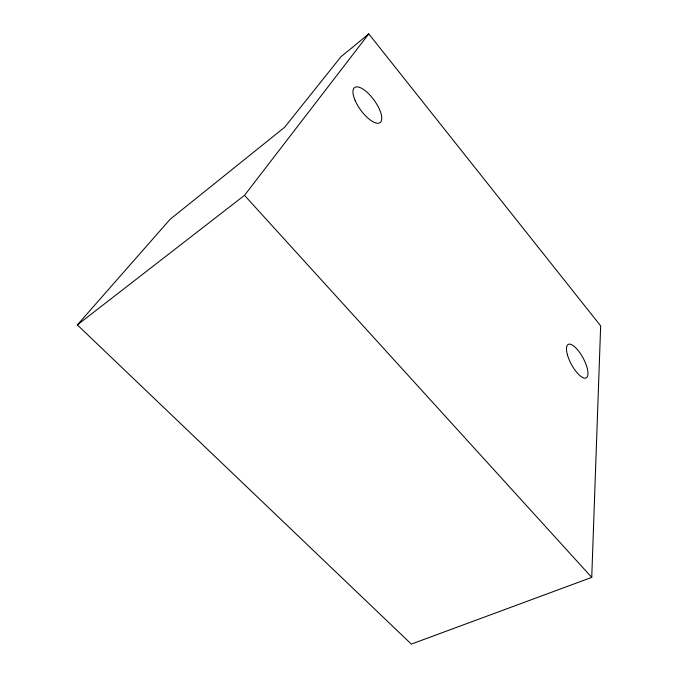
<?xml version="1.0" encoding="UTF-8"?>
<svg xmlns="http://www.w3.org/2000/svg" width="678" height="678" viewBox="0 0 678 678"><rect width="100%" height="100%" fill="white"/><g stroke="black" fill="none" stroke-linecap="round" stroke-linejoin="round"><path stroke-width="1.02" d="M591.741 577.393L600.657 325.872L368.781 33.9L340.915 56.808L284.607 127.303L170.085 219.325L77.343 324.915L411.334 644.1L591.741 577.393L244.512 195.34L368.781 33.9M77.343 324.915L244.512 195.34M567.562 355.255A19.009 6.661 61.7 0 0 586.139 377.934A19.009 6.661 61.7 0 0 577.978 350.263A19.009 6.661 61.7 0 0 567.562 355.255M355.111 100.463A21.671 8.339 54 0 0 380.053 122.608A21.671 8.339 54 0 0 366.891 92.098A21.671 8.339 54 0 0 355.111 100.463"/></g></svg>
